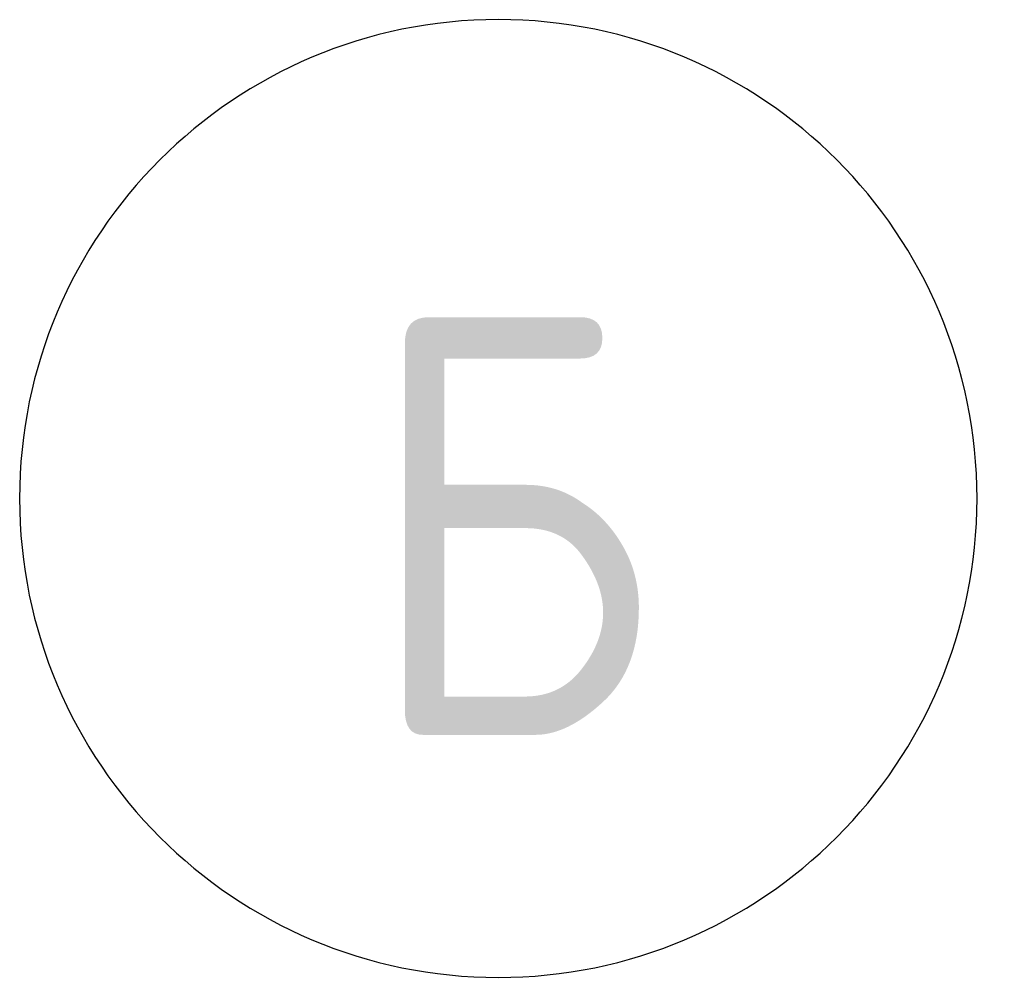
# Model space of a CAD drawing. Header units: metres. Extents: x -7665 to -5405, y -4871 to -3608.
# Drawn here: x -5533.929 to -5533.111, y -4860.282 to -4859.482 of the extents above; entities that cross this region are included whole.
import ezdxf

# ---------------------------------------------------------------- set-up
doc = ezdxf.new("R2010")
doc.units = ezdxf.units.M
doc.layers.add('ОСИ_марки', color=7, linetype='Continuous', lineweight=18)
doc.styles.add('GOST Common', font='GOST_Common.ttf', dxfattribs={"width": 0.9, "height": 350})

# ---------------------------------------------------------------- blocks, each defined once
blk = doc.blocks.new('Ось сетки - Круг_Ø8 мм-6577-_О__L1_0_000_')
at = {"layer": 'ОСИ_марки', "color": 0, "lineweight": 20}
for start, end in [(360, 180), (180, 360)]:
    blk.add_arc((0, 0), 4, start, end, dxfattribs=at)

msp = doc.modelspace()

# ---------------------------------------------------------------- block references
at = {"layer": 'ОСИ_марки', "xscale": 0.09999999999999994, "yscale": 0.09999999999999994, "zscale": 0.09999999999999994, "rotation": 269.9999999999994}
msp.add_blockref('Ось сетки - Круг_Ø8 мм-6577-_О__L1_0_000_', (-5533.52889, -4859.88208), dxfattribs=at)

# ---------------------------------------------------------------- texts
at = {"layer": 'ОСИ_марки', "insert": (-5533.64221, -4859.72949), "char_height": 0.35, "width": 0.3102531, "attachment_point": 1, "style": 'GOST Common'}
msp.add_mtext('\\fGOST Common|b0|i0|c204|p34|;\\W.9;Б', dxfattribs=at)

doc.saveas('drawing.dxf')
